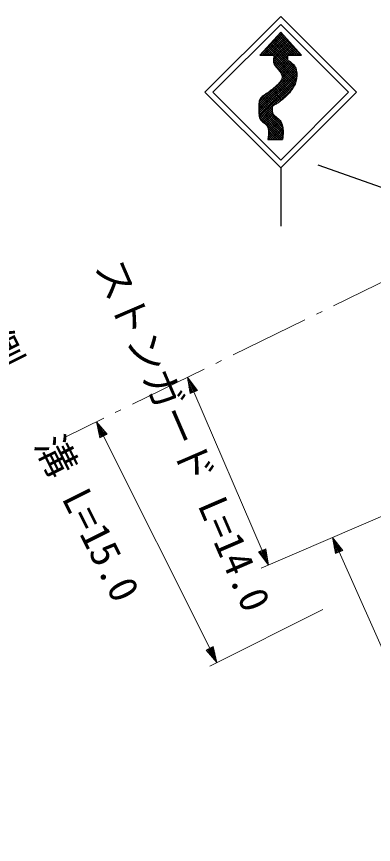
# Model space of a CAD drawing. Units: millimetres, scale not verified. Extents: x 40000 to 680000, y 20000 to 380000.
# Drawn here: x 307530 to 329832, y 286225 to 338039 of the extents above; entities that cross this region are included whole.
import ezdxf
from ezdxf.enums import TextEntityAlignment as Align

# ---------------------------------------------------------------- set-up
doc = ezdxf.new("R2010")
doc.units = ezdxf.units.MM
doc.header["$LTSCALE"] = 1000
for name, color, linetype, lineweight in [('M-BGD', 7, 'Continuous', 25), ('M-BGD-HTXT', 7, 'Continuous', 13), ('M-STR-HTXT', 7, 'Continuous', 13), ('M-STR-STRC', 7, 'Continuous', 25)]:
    doc.layers.add(name, color=color, linetype=linetype, lineweight=lineweight)
doc.styles.add('ＭＳ ゴシック', font='')
doc.styles.get('ＭＳ ゴシック').set_extended_font_data('MS Gothic')

msp = doc.modelspace()

# ---------------------------------------------------------------- linework, layer by layer
at = {"layer": 'M-BGD'}
msp.add_open_spline([(265710, 310529), (270969, 309860), (272323, 309710), (276548, 309090), (277871, 308896), (278616, 308806), (279934, 308582), (281028, 308396), (281648, 308324), (282728, 308074), (283729, 307843), (284287, 307698), (285268, 307397), (285938, 307191), (286307, 307054), (286962, 306804), (287696, 306524), (288104, 306357), (288824, 306042), (290302, 305396), (291127, 305023), (292550, 304264), (293165, 303936), (293497, 303725), (294074, 303333), (294582, 302986), (294863, 302786), (295344, 302401), (295856, 301991), (296139, 301754), (296614, 301301), (297206, 300735), (297518, 300397), (298053, 299777), (298515, 299241), (298746, 298916), (299154, 298337), (299650, 297632), (299894, 297214), (300339, 296475), (300728, 295828), (300934, 295457), (301270, 294781), (301883, 293549), (302203, 292844), (302710, 291564), (303306, 290056), (303652, 289213), (304149, 287669), (305064, 284828), (305426, 283191), (306181, 280303), (306818, 277867), (307241, 276514), (307705, 274038), (308105, 271900), (308306, 270696), (308552, 268535), (308664, 267544), (308705, 267214), (308806, 265995)], degree=3, knots=[0, 0, 0, 0, 1, 1, 1, 2, 2, 2, 3, 3, 3, 4, 4, 4, 5, 5, 5, 6, 6, 6, 7, 7, 7, 8, 8, 8, 9, 9, 9, 10, 10, 10, 11, 11, 11, 12, 12, 12, 13, 13, 13, 14, 14, 14, 15, 15, 15, 16, 16, 16, 17, 17, 17, 18, 18, 18, 19, 19, 19, 20, 20, 20, 20], dxfattribs=at)
at = {"layer": 'M-BGD-HTXT'}
for p, q in [((327341, 319940), (331831, 322140)), ((326264, 319412), (326623, 319588)), ((321056, 316860), (325545, 319060)), ((319978, 316332), (320337, 316508)), ((314770, 313780), (319260, 315980)), ((313692, 313252), (314051, 313428)), ((310567, 311720), (312974, 312900))]:
    msp.add_line(p, q, dxfattribs=at)
at = {"layer": 'M-STR-HTXT'}
for p, q in [((318203, 315462), (318369, 314445)), ((318203, 315462), (318829, 314643)), ((318203, 315462), (318599, 314544)), ((318553, 314524), (318236, 315259)), ((318270, 315055), (318507, 314504)), ((318645, 314564), (318328, 315298)), ((318453, 315134), (318691, 314583)), ((318461, 314484), (318303, 314852)), ((318336, 314648), (318415, 314465)), ((318369, 314445), (318829, 314643)), ((318737, 314603), (318578, 314971)), ((318599, 314544), (322873, 304632)), ((318703, 314807), (318783, 314623)), ((312516, 312675), (312740, 311669)), ((312516, 312675), (313187, 311893)), ((312516, 312675), (312963, 311781)), ((312918, 311758), (312561, 312474)), ((313008, 311803), (312650, 312519)), ((312605, 312273), (312874, 311736)), ((312829, 311714), (312650, 312071)), ((312784, 312362), (313053, 311825)), ((313097, 311848), (312918, 312206)), ((313053, 312049), (313142, 311870)), ((312695, 311870), (312784, 311691)), ((312740, 311669), (313187, 311893)), ((312963, 311781), (319600, 298503)), ((333993, 308338), (322810, 303516)), ((327282, 305444), (327459, 304429)), ((327282, 305444), (327916, 304632)), ((327282, 305444), (327688, 304530)), ((327642, 304510), (327317, 305241)), ((327733, 304551), (327409, 305282)), ((323103, 304731), (322643, 304533)), ((323202, 304121), (322965, 304672)), ((323011, 304692), (323169, 304324)), ((323136, 304528), (323057, 304711)), ((323269, 303714), (323103, 304731)), ((327353, 305038), (327596, 304490)), ((327551, 304469), (327388, 304835)), ((327535, 305119), (327779, 304571)), ((327825, 304591), (327662, 304957)), ((327789, 304794), (327871, 304612)), ((323269, 303714), (322643, 304533)), ((322769, 304369), (322689, 304553)), ((322735, 304573), (322894, 304205)), ((323019, 304042), (322781, 304593)), ((322827, 304612), (323144, 303878)), ((323269, 303714), (322873, 304632)), ((322919, 304652), (323236, 303917)), ((327424, 304632), (327505, 304449)), ((327459, 304429), (327916, 304632)), ((327688, 304530), (339821, 277233)), ((326670, 300919), (319599, 297385)), ((319823, 298615), (319376, 298391)), ((319778, 297922), (319510, 298459)), ((319555, 298481), (319913, 297765)), ((320047, 297609), (319600, 298503)), ((319644, 298526), (320002, 297810)), ((319957, 298011), (319689, 298548)), ((319734, 298570), (319913, 298213)), ((319868, 298414), (319779, 298593)), ((320047, 297609), (319823, 298615)), ((320047, 297609), (319376, 298391)), ((319510, 298235), (319421, 298414)), ((319465, 298436), (319644, 298078))]:
    msp.add_line(p, q, dxfattribs=at)
at = {"layer": 'M-STR-STRC'}
for p, q in [((319304, 333302), (324041, 338039)), ((324041, 338039), (328779, 333302)), ((319799, 333302), (324041, 337544)), ((324041, 337544), (328284, 333302)), ((324041, 337053), (322741, 335624)), ((322751, 335624), (324107, 336980)), ((322892, 335624), (324175, 336906)), ((323034, 335624), (324242, 336832)), ((325029, 335624), (323831, 336822)), ((325170, 335624), (323898, 336896)), ((325312, 335624), (323965, 336970)), ((324218, 336859), (324033, 337044)), ((324041, 337053), (325341, 335624)), ((323175, 335624), (324309, 336758)), ((323317, 335624), (324377, 336684)), ((325017, 334646), (323359, 336303)), ((324480, 335324), (323427, 336378)), ((323458, 335624), (324444, 336610)), ((324462, 335484), (323494, 336452)), ((324479, 335608), (323561, 336526)), ((323593, 335334), (324646, 336388)), ((323598, 335481), (324579, 336462)), ((323599, 335624), (324512, 336536)), ((323600, 335200), (324714, 336314)), ((324604, 335624), (323629, 336600)), ((324746, 335624), (323696, 336674)), ((324887, 335624), (323763, 336748)), ((323049, 335624), (322888, 335785)), ((323190, 335624), (322955, 335859)), ((323332, 335624), (323022, 335933)), ((323473, 335624), (323090, 336007)), ((325033, 334205), (323157, 336081)), ((325042, 334337), (323225, 336155)), ((325041, 334480), (323292, 336229)), ((323624, 335083), (324781, 336240)), ((323663, 334981), (324848, 336166)), ((323718, 334894), (324916, 336092)), ((324589, 335624), (324983, 336018)), ((324731, 335624), (325050, 335944)), ((324872, 335624), (325118, 335870)), ((325014, 335624), (325185, 335795)), ((322741, 335624), (323610, 335624)), ((322766, 335624), (322753, 335637)), ((322907, 335624), (322820, 335711)), ((324983, 333973), (323593, 335363)), ((325013, 334084), (323599, 335498)), ((323783, 334818), (324463, 335498)), ((323853, 334746), (324465, 335358)), ((323921, 334672), (324524, 335276)), ((324481, 335624), (325341, 335624)), ((324950, 334854), (324537, 335267)), ((325155, 335624), (325253, 335721)), ((325296, 335624), (325320, 335647)), ((322670, 332432), (324992, 334754)), ((322674, 332577), (324950, 334854)), ((324949, 333865), (323599, 335215)), ((324908, 333764), (323638, 335035)), ((323985, 334595), (324614, 335225)), ((324042, 334511), (324697, 335166)), ((324089, 334417), (324774, 335101)), ((324117, 334162), (324904, 334948)), ((324122, 334308), (324847, 335033)), ((322672, 332292), (325018, 334639)), ((322673, 332152), (325037, 334516)), ((322674, 332012), (325044, 334382)), ((322681, 331877), (325035, 334231)), ((324861, 333671), (324066, 334465)), ((324811, 333579), (324126, 334263)), ((322701, 331755), (325007, 334062)), ((322736, 331649), (324948, 333862)), ((324434, 333107), (323801, 333740)), ((324504, 333179), (323875, 333808)), ((324572, 333253), (323945, 333879)), ((324635, 333330), (324012, 333954)), ((324697, 333410), (324069, 334038)), ((324756, 333492), (324111, 334138)), ((319304, 333302), (324041, 328564)), ((319799, 333302), (324041, 329059)), ((322698, 332743), (323222, 333266)), ((323719, 332550), (323091, 333177)), ((323807, 332603), (323176, 333234)), ((323894, 332658), (323259, 333293)), ((323977, 332715), (323340, 333352)), ((324059, 332775), (323420, 333414)), ((324138, 332837), (323498, 333478)), ((324216, 332901), (323575, 333542)), ((324291, 332968), (323651, 333608)), ((324364, 333036), (323726, 333674)), ((323870, 332642), (324815, 333587)), ((324041, 329059), (328284, 333302)), ((324041, 328564), (328779, 333302)), ((324112, 331308), (322694, 332726)), ((323526, 332036), (322731, 332831)), ((323505, 332198), (322781, 332922)), ((323504, 332340), (322848, 332997)), ((323544, 332442), (322924, 333062)), ((323629, 332498), (323007, 333121)), ((324179, 330958), (322671, 332467)), ((324184, 330812), (322671, 332325)), ((324182, 330673), (322673, 332182)), ((324164, 331114), (322676, 332603)), ((322786, 331557), (323506, 332277)), ((322855, 331486), (323502, 332132)), ((324171, 330541), (322673, 332039)), ((324158, 330413), (322680, 331892)), ((324094, 330336), (322708, 331722)), ((322932, 331421), (323531, 332020)), ((323013, 331361), (323576, 331924)), ((323089, 331295), (323647, 331853)), ((323157, 331222), (323722, 331786)), ((323213, 331136), (323799, 331722)), ((323248, 331030), (323877, 331658)), ((323252, 330468), (324107, 331323)), ((323261, 330336), (324139, 331214)), ((323270, 330910), (323947, 331588)), ((323271, 330628), (324069, 331427)), ((323276, 330775), (324012, 331511)), ((323402, 330336), (324167, 331100)), ((323953, 330336), (323245, 331044)), ((323529, 330336), (323268, 330596)), ((323812, 330336), (323274, 330873)), ((323670, 330336), (323275, 330731)), ((323544, 330336), (324179, 330971)), ((323685, 330336), (324184, 330834)), ((323827, 330336), (324183, 330692)), ((323230, 330336), (324146, 330336)), ((323246, 330336), (323232, 330349)), ((323387, 330336), (323252, 330471)), ((323968, 330336), (324171, 330539)), ((324109, 330336), (324154, 330380)), ((324041, 328564), (324041, 324929)), ((359038, 317063), (326385, 328746))]:
    msp.add_line(p, q, dxfattribs=at)
for points in [[(323610, 335624), (323610, 335623), (323610, 335621), (323610, 335621), (323610, 335619), (323609, 335614), (323609, 335612), (323609, 335610), (323608, 335603), (323608, 335600), (323608, 335597), (323607, 335589), (323607, 335587), (323603, 335549), (323593, 335438), (323590, 335401), (323588, 335372), (323585, 335283), (323586, 335253), (323587, 335229), (323594, 335155), (323600, 335131), (323605, 335108), (323630, 335043), (323640, 335023), (323651, 335002), (323691, 334945), (323705, 334926), (323720, 334906), (323770, 334848), (323787, 334829), (323805, 334808), (323860, 334748), (323878, 334728), (323896, 334706), (323950, 334642), (323967, 334619), (323982, 334600), (324022, 334541), (324035, 334520), (324047, 334500), (324079, 334438), (324088, 334417), (324096, 334396), (324117, 334333), (324121, 334312), (324125, 334291), (324130, 334229), (324127, 334209), (324124, 334181), (324100, 334099), (324088, 334073), (324075, 334046), (324024, 333970), (324005, 333946), (323985, 333920), (323917, 333850), (323894, 333827), (323871, 333803), (323797, 333737), (323773, 333715), (323742, 333687), (323648, 333605), (323617, 333578), (323587, 333552), (323496, 333475), (323465, 333450), (323435, 333425), (323342, 333353), (323311, 333330), (323278, 333306), (323180, 333237), (323147, 333214), (323125, 333199), (323060, 333157), (323039, 333143), (323018, 333128), (322954, 333085), (322933, 333069), (322914, 333054), (322856, 333006), (322839, 332988), (322822, 332971), (322775, 332918), (322763, 332897), (322747, 332871), (322710, 332786), (322701, 332756), (322692, 332725), (322678, 332628), (322675, 332596), (322672, 332561), (322670, 332457), (322670, 332423), (322670, 332386), (322672, 332278), (322673, 332241), (322673, 332203), (322672, 332089), (322673, 332051), (322674, 332014), (322678, 331903), (322682, 331867), (322686, 331833), (322703, 331732), (322714, 331700), (322724, 331670), (322766, 331584), (322785, 331558), (322802, 331534), (322869, 331473), (322891, 331454), (322915, 331433), (322993, 331378), (323018, 331357), (323043, 331336), (323118, 331272), (323139, 331247), (323161, 331221), (323218, 331134), (323230, 331101), (323246, 331056), (323271, 330914), (323275, 330867), (323279, 330817), (323273, 330666), (323270, 330616), (323267, 330576), (323250, 330457), (323245, 330417), (323242, 330401), (323233, 330352), (323230, 330336)], [(324481, 335624), (324481, 335623), (324481, 335621), (324481, 335621), (324481, 335619), (324480, 335614), (324480, 335612), (324479, 335609), (324478, 335602), (324478, 335600), (324477, 335597), (324476, 335588), (324476, 335586), (324473, 335567), (324464, 335510), (324462, 335490), (324461, 335475), (324457, 335428), (324458, 335412), (324458, 335399), (324463, 335361), (324467, 335349), (324471, 335338), (324490, 335308), (324497, 335299), (324502, 335292), (324521, 335278), (324528, 335273), (324535, 335268), (324558, 335254), (324566, 335250), (324574, 335245), (324600, 335232), (324608, 335228), (324617, 335223), (324643, 335211), (324651, 335205), (324695, 335167), (324832, 335056), (324867, 335009), (324902, 334962), (324978, 334801), (324995, 334744), (325013, 334686), (325041, 334503), (325044, 334442), (325047, 334381), (325035, 334196), (325024, 334135), (325013, 334070), (324957, 333878), (324932, 333816), (324908, 333756), (324816, 333583), (324781, 333528), (324746, 333474), (324629, 333320), (324587, 333271), (324546, 333222), (324414, 333085), (324368, 333040), (324337, 333009), (324239, 332921), (324206, 332892), (324172, 332864), (324069, 332782), (324034, 332755), (323997, 332728), (323886, 332651), (323848, 332627), (323807, 332601), (323684, 332530), (323643, 332506), (323636, 332502), (323613, 332489), (323605, 332485), (323598, 332481), (323577, 332468), (323570, 332463), (323563, 332458), (323545, 332443), (323540, 332437), (323535, 332432), (323522, 332414), (323518, 332408), (323515, 332401), (323509, 332380), (323507, 332372), (323506, 332364), (323504, 332340), (323504, 332333), (323504, 332324), (323505, 332299), (323505, 332290), (323505, 332282), (323506, 332256), (323506, 332247), (323507, 332239), (323506, 332217), (323506, 332209), (323505, 332201), (323504, 332179), (323503, 332172), (323503, 332165), (323502, 332143), (323502, 332136), (323502, 332129), (323500, 332108), (323502, 332102), (323515, 332066), (323552, 331958), (323574, 331927), (323599, 331892), (323697, 331809), (323728, 331780), (323764, 331749), (323878, 331661), (323911, 331627), (323946, 331591), (324045, 331476), (324067, 331431), (324097, 331368), (324156, 331167), (324168, 331098), (324180, 331027), (324185, 330811), (324185, 330740), (324185, 330682), (324169, 330510), (324163, 330453), (324161, 330429), (324151, 330359), (324146, 330336)]]:
    msp.add_open_spline(points, degree=3, knots=[0, 0, 0, 0, 1, 1, 1, 2, 2, 2, 3, 3, 3, 4, 4, 4, 5, 5, 5, 6, 6, 6, 7, 7, 7, 8, 8, 8, 9, 9, 9, 10, 10, 10, 11, 11, 11, 12, 12, 12, 13, 13, 13, 14, 14, 14, 15, 15, 15, 16, 16, 16, 17, 17, 17, 18, 18, 18, 19, 19, 19, 20, 20, 20, 21, 21, 21, 22, 22, 22, 23, 23, 23, 24, 24, 24, 25, 25, 25, 26, 26, 26, 27, 27, 27, 28, 28, 28, 29, 29, 29, 30, 30, 30, 31, 31, 31, 32, 32, 32, 33, 33, 33, 34, 34, 34, 35, 35, 35, 36, 36, 36, 37, 37, 37, 38, 38, 38, 39, 39, 39, 40, 40, 40, 41, 41, 41, 42, 42, 42, 43, 43, 43, 44, 44, 44, 44], dxfattribs=at)

# ---------------------------------------------------------------- texts
at = {"layer": 'M-STR-HTXT', "style": 'ＭＳ ゴシック'}
for s, rotation, p in [('ストンガード L=14.0', 293.326, (316580, 311288)), ('側\u3000\u3000溝 L=15.0', 296.557, (308981, 309350))]:
    msp.add_text(s, height=1833, rotation=rotation, dxfattribs=at).set_placement(p, align=Align.BOTTOM_CENTER)

doc.saveas('drawing.dxf')
